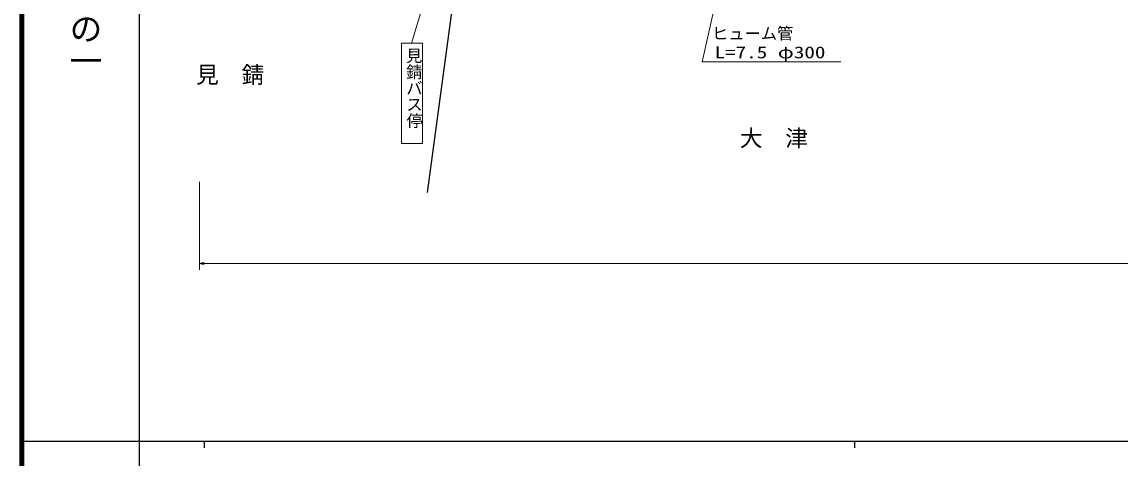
# Model space of a CAD drawing. Units: millimetres, scale not verified. Extents: x 40000 to 680000, y 20000 to 380000.
# Drawn here: x 40000 to 208822, y 202409 to 269512 of the extents above; entities that cross this region are included whole.
import ezdxf
from ezdxf.enums import TextEntityAlignment as Align

# ---------------------------------------------------------------- set-up
doc = ezdxf.new("R2010")
doc.units = ezdxf.units.MM
doc.header["$LTSCALE"] = 1000
for name, color, linetype, lineweight in [('M-BGD', 7, 'Continuous', 25), ('M-BGD-HTXT', 7, 'Continuous', 13), ('M-TTL', 2, 'Continuous', 140), ('M-TTL-BAND', 7, 'Continuous', 25)]:
    doc.layers.add(name, color=color, linetype=linetype, lineweight=lineweight)
doc.styles.add('@ＭＳ ゴシック', font='')
doc.styles.add('ＭＳ ゴシック', font='')
doc.styles.get('@ＭＳ ゴシック').set_extended_font_data('@MS Gothic')
doc.styles.get('ＭＳ ゴシック').set_extended_font_data('MS Gothic')

# ---------------------------------------------------------------- blocks, each defined once
blk = doc.blocks.new('BUHIN852')
at = {"color": 7, "linetype": 'Continuous', "lineweight": 13}
blk.add_lwpolyline([(215, 750), (0, 0), (-215, 750)], dxfattribs=at)

msp = doc.modelspace()

# ---------------------------------------------------------------- linework, layer by layer
at = {"layer": 'M-BGD'}
msp.add_line((106414, 273812), (102300, 243245), dxfattribs=at)
at = {"layer": 'M-BGD-HTXT'}
for p, q in [((105880, 286405), (99903, 266239)), ((148797, 282341), (144587, 263395)), ((98348, 250802), (98348, 266239)), ((98348, 266239), (101569, 266239)), ((101569, 266239), (101569, 250802)), ((144587, 263395), (165886, 263395)), ((101569, 250802), (98348, 250802)), ((67287, 244902), (67287, 231353)), ((67287, 232353), (568390, 232353))]:
    msp.add_line(p, q, dxfattribs=at)
at = {"layer": 'M-TTL'}
msp.add_line((40000, 380000), (40000, 20000), dxfattribs=at)
at = {"layer": 'M-TTL-BAND'}
for p, q in [((58000, 370000), (58000, 20000)), ((40000, 205000), (579000, 205000)), ((68000, 205000), (68000, 204000)), ((168000, 205000), (168000, 204000))]:
    msp.add_line(p, q, dxfattribs=at)

# ---------------------------------------------------------------- block references
at = {"layer": 'M-BGD-HTXT', "rotation": 269.94175}
msp.add_blockref('BUHIN852', (67287, 232353), dxfattribs=at)

# ---------------------------------------------------------------- texts
at = {"layer": 'M-BGD-HTXT', "style": 'ＭＳ ゴシック'}
for s, height, p in [('ヒューム管', 1833, (146087, 266280)), ('見\u3000錆', 2566, (66762, 259326)), ('大\u3000津', 2566, (150359, 249587))]:
    msp.add_text(s, height=height, dxfattribs=at).set_placement(p, align=Align.BOTTOM_LEFT)
at = {"layer": 'M-BGD-HTXT', "style": '@ＭＳ ゴシック'}
msp.add_text('見錆バス停', height=1833, rotation=270.4, dxfattribs=at).set_placement((98793, 265572), align=Align.BOTTOM_LEFT)
at = {"layer": 'M-BGD-HTXT', "style": 'ＭＳ ゴシック', "width": 1.3}
msp.add_text('L=7.5 φ300 ', height=1833, dxfattribs=at).set_placement((146476, 263362), align=Align.BOTTOM_LEFT)
at = {"layer": 'M-TTL-BAND', "style": '@ＭＳ ゴシック'}
msp.add_text('縮尺千分の一', height=3666, rotation=270, dxfattribs=at).set_placement((49777, 261030), align=Align.MIDDLE_RIGHT)

doc.saveas('drawing.dxf')
